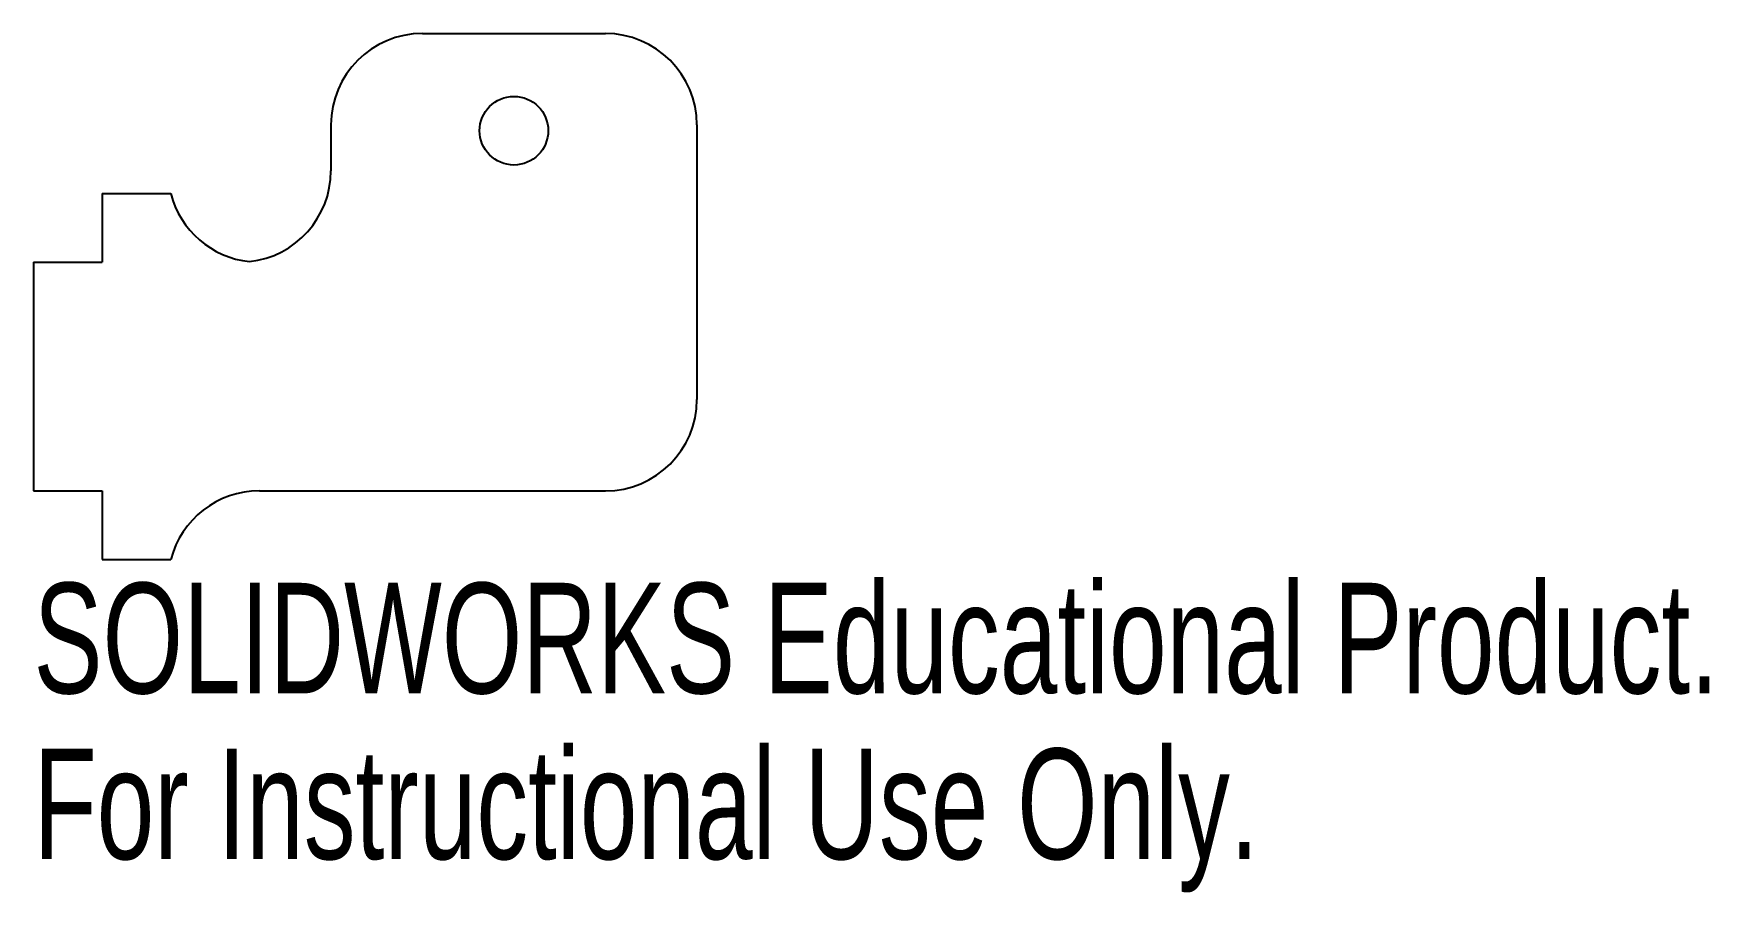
# Model space of a CAD drawing. Header units: millimetres. Extents: x -14.5 to 58.8, y -27.6 to 10.
import ezdxf

# ---------------------------------------------------------------- set-up
doc = ezdxf.new("R2010")
doc.units = ezdxf.units.MM
doc.styles.add('SLDTEXTSTYLE0', font='TXT', dxfattribs={"width": 0.7})

msp = doc.modelspace()

# ---------------------------------------------------------------- linework, layer by layer
at = {"color": 7, "linetype": 'Continuous', "lineweight": 25}
for p, q in [((2.5, 10), (10.5, 10)), ((-1.5, 6), (-1.5, 4)), ((14.5, 6), (14.5, -6)), ((-11.5, 3), (-11.5, 0)), ((-11.5, 3), (-8.5, 3)), ((-14.5, 0), (-14.5, -10)), ((-14.5, 0), (-11.5, 0)), ((-14.5, -10), (-11.5, -10)), ((-11.5, -10), (-11.5, -13)), ((-4.627, -10), (10.5, -10)), ((-11.5, -13), (-8.5, -13))]:
    msp.add_line(p, q, dxfattribs=at)
msp.add_circle((6.5, 5.75), 1.5, dxfattribs=at)
for centre, start, end in [((2.5, 6), 90, 180), ((10.5, 6), 0, 90), ((-5.5, 4), 276.26476, 0), ((-4.627, 4), 194.47751, 263.73524), ((10.5, -6), 270, 0), ((-4.627, -14), 90, 165.52249)]:
    msp.add_arc(centre, 4, start, end, dxfattribs=at)

# ---------------------------------------------------------------- texts
at = {"color": 7, "linetype": 'Continuous', "char_height": 4.83362, "attachment_point": 1, "style": 'SLDTEXTSTYLE0'}
for s, insert in [('SOLIDWORKS Educational Product.', (-14.5, -14.02)), ('For Instructional Use Only.', (-14.5, -21.27))]:
    msp.add_mtext(s, dxfattribs=dict(at, insert=insert))

doc.saveas('drawing.dxf')
